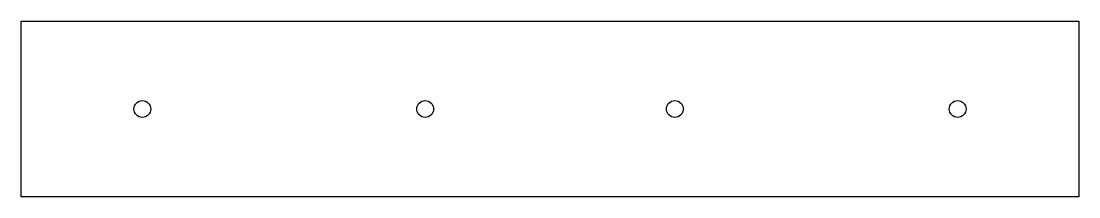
# Model space of a CAD drawing. Header units: inches. Extents: x -12 to 12, y -2 to 2.
import ezdxf

# ---------------------------------------------------------------- set-up
doc = ezdxf.new("R2010")
doc.units = ezdxf.units.IN
doc.header["$MEASUREMENT"] = 0

msp = doc.modelspace()

# ---------------------------------------------------------------- linework, layer by layer
at = {"color": 7, "linetype": 'Continuous', "lineweight": 25}
for p, q in [((-12, 2), (12, 2)), ((-12, -2), (-12, 2)), ((12, 2), (12, -2)), ((12, -2), (-12, -2))]:
    msp.add_line(p, q, dxfattribs=at)
for centre in [(-9.25, 0), (-2.833, 0), (2.833, 0), (9.25, 0)]:
    msp.add_circle(centre, 0.19, dxfattribs=at)

doc.saveas('drawing.dxf')
